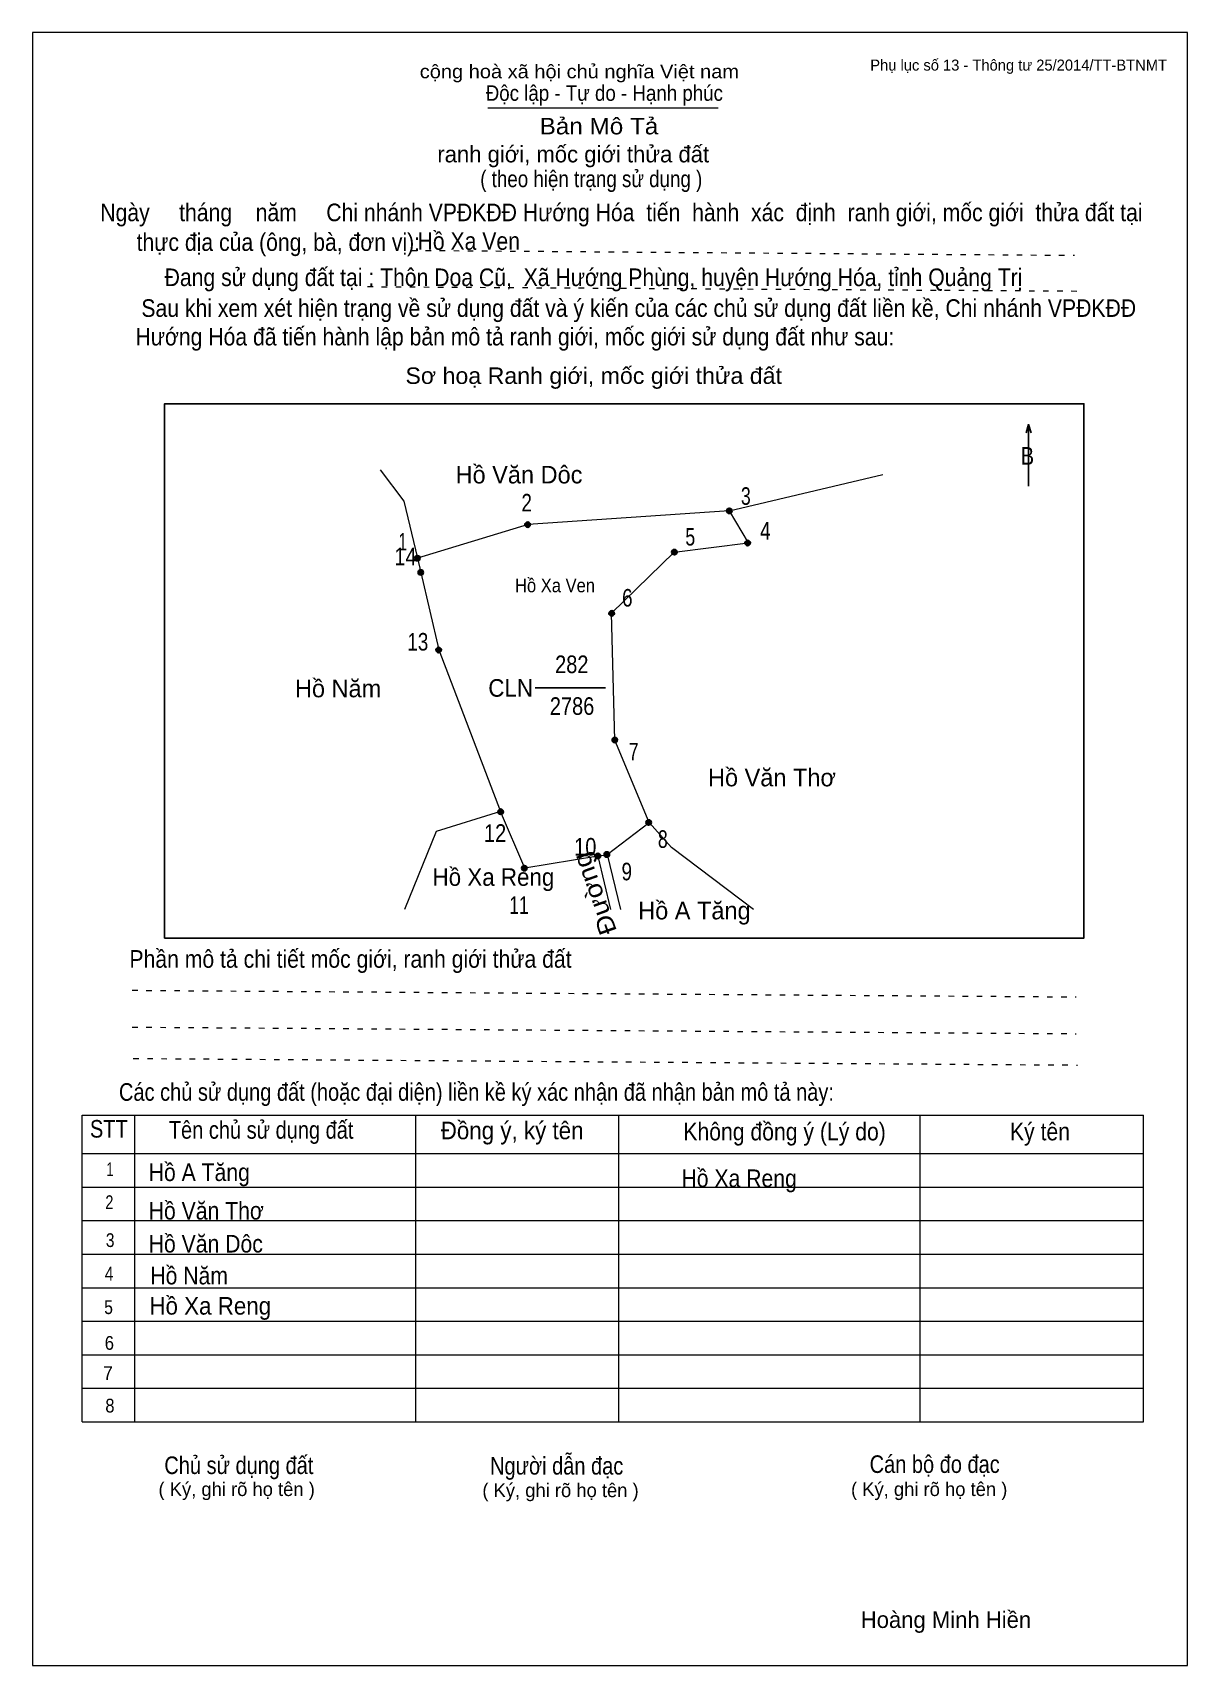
# Model space of a CAD drawing. Header units: centimetres. Extents: x 0 to 21, y 0 to 29.7.
import ezdxf
from ezdxf.enums import TextEntityAlignment as Align

# ---------------------------------------------------------------- set-up
doc = ezdxf.new("R2010")
doc.units = ezdxf.units.CM
doc.header["$LTSCALE"] = 0.13
doc.linetypes.add('DOTTED', pattern=[1.5, 0.3, -1.2])
for name, color, linetype, lineweight in [('1', 7, 'Continuous', 13), ('32', 7, 'Continuous', 25), ('33', 7, 'Continuous', 25), ('6', 7, 'Continuous', 13), ('62', 7, 'Continuous', 13)]:
    doc.layers.add(name, color=color, linetype=linetype, lineweight=lineweight)
for name, color, linetype in [('2', 7, 'Continuous'), ('34', 7, 'Continuous'), ('63', 7, 'Continuous')]:
    doc.layers.add(name, color=color, linetype=linetype)

msp = doc.modelspace()

# ---------------------------------------------------------------- hatches: boundary and pattern name
at = {"layer": '32'}
for points in [[(9.0532, 20.7504, 1), (8.9532, 20.7504, 1)], [(12.7203, 21.0004, 1), (12.6203, 21.0004, 1)], [(11.7202, 20.2503, 1), (11.6202, 20.2503, 1)], [(13.0537, 20.417, 1), (12.9537, 20.417, 1)], [(7.0471, 20.1395, 1), (6.9471, 20.1395, 1)], [(7.1088, 19.8811, 1), (7.0088, 19.8811, 1)], [(10.5809, 19.136, 1), (10.4809, 19.136, 1)], [(7.433, 18.4701, 1), (7.333, 18.4701, 1)], [(10.6367, 16.8332, 1), (10.5367, 16.8332, 1)], [(8.5606, 15.528, 1), (8.4606, 15.528, 1)], [(11.2527, 15.333, 1), (11.1527, 15.333, 1)], [(10.3284, 14.7229, 1), (10.2284, 14.7229, 1)], [(10.4926, 14.7504, 1), (10.3926, 14.7504, 1)], [(8.9924, 14.5004, 1), (8.8924, 14.5004, 1)]]:
    msp.add_hatch(color=256, dxfattribs=at).paths.add_polyline_path(points)

# ---------------------------------------------------------------- linework, layer by layer
at = {"layer": '1'}
msp.add_lwpolyline([(21, 0), (21, 29.7), (0, 29.7), (0, 0)], close=True, dxfattribs=at)
at = {"layer": '32'}
for centre in [(9.0032, 20.7504), (12.6703, 21.0004), (11.6702, 20.2503), (13.0037, 20.417), (6.9971, 20.1395), (7.0588, 19.8811), (10.5309, 19.136), (7.383, 18.4701), (10.5867, 16.8332), (8.5106, 15.528), (11.2027, 15.333), (10.2784, 14.7229), (10.4426, 14.7504), (8.9424, 14.5004)]:
    msp.add_circle(centre, 0.05, dxfattribs=at)
at = {"layer": '33'}
msp.add_line((9.14, 17.78), (10.42, 17.78), dxfattribs=at)
at = {"layer": '6'}
for p, q in [((12.67, 21), (15.46, 21.66)), ((12.67, 21), (13.01, 20.42)), ((10.28, 14.72), (10.51, 13.75)), ((10.45, 14.75), (10.69, 13.75))]:
    msp.add_line(p, q, dxfattribs=at)
for points in [[(6.32, 21.75), (6.75, 21.18), (7, 20.14)], [(12.67, 21), (9.01, 20.75), (7, 20.14)], [(11.21, 15.33), (10.59, 16.83), (10.53, 19.14), (11.67, 20.25), (13.01, 20.42)], [(7, 20.14), (7.06, 19.88), (7.39, 18.47), (8.51, 15.53)], [(8.51, 15.53), (7.34, 15.17), (6.76, 13.75)], [(10.28, 14.72), (8.95, 14.5), (8.51, 15.53)], [(10.28, 14.72), (10.45, 14.75), (11.21, 15.33)], [(13.11, 13.75), (11.62, 14.88), (11.21, 15.33)]]:
    msp.add_lwpolyline(points, dxfattribs=at)
at = {"layer": '62'}
for p, q in [((8.28, 28.33), (12.47, 28.33)), ((0.9, 10.01), (20.2, 10.01)), ((0.9, 4.43), (0.9, 10.01)), ((1.86, 4.43), (1.86, 10.01)), ((6.97, 4.43), (6.97, 9.99)), ((10.66, 4.43), (10.66, 9.99)), ((16.14, 4.43), (16.14, 10.01)), ((20.2, 4.43), (20.2, 10.01)), ((0.9, 9.31), (20.2, 9.31)), ((0.9, 8.7), (20.2, 8.7)), ((0.9, 8.09), (20.2, 8.09)), ((0.9, 7.48), (20.2, 7.48)), ((0.9, 6.87), (20.2, 6.87)), ((0.9, 6.26), (20.2, 6.26)), ((0.9, 5.65), (20.2, 5.65)), ((0.9, 5.04), (20.2, 5.04)), ((0.9, 4.43), (20.2, 4.43))]:
    msp.add_line(p, q, dxfattribs=at)
at = {"layer": '62', "linetype": 'DOTTED'}
for p, q in [((6.89, 25.74), (18.95, 25.65)), ((6.09, 25.08), (19.04, 25)), ((1.81, 12.28), (18.98, 12.16)), ((1.81, 11.61), (18.98, 11.49)), ((1.83, 11.04), (19, 10.92))]:
    msp.add_line(p, q, dxfattribs=at)
at = {"layer": '62', "lineweight": 25}
for p, q in [((18.11, 22.58), (18.11, 21.45)), ((18.11, 22.57), (18.07, 22.42)), ((18.11, 22.57), (18.16, 22.42))]:
    msp.add_line(p, q, dxfattribs=at)
msp.add_lwpolyline([(2.4, 13.23), (19.12, 13.23), (19.12, 22.95), (2.4, 22.95)], close=True, dxfattribs=at)

# ---------------------------------------------------------------- texts
at = {"layer": '2', "width": 0.9}
msp.add_text('Hồ Xa Ven', height=0.25, dxfattribs=at).set_placement((9.5, 19.52), align=Align.CENTER)
at = {"layer": '32'}
for s, width, p in [('3', 0.75, (12.97, 21.11)), ('2', 0.8, (8.985, 20.99)), ('4', 0.8, (13.325, 20.48)), ('1', 0.65, (6.73, 20.28)), ('5', 0.75, (11.96, 20.37)), ('14', 0.85, (6.78, 20.01)), ('6', 0.8, (10.815, 19.26)), ('13', 0.8, (7.005, 18.46)), ('7', 0.75, (10.93, 16.46)), ('12', 0.85, (8.41, 14.98)), ('8', 0.75, (11.46, 14.87)), ('10', 0.85, (10.05, 14.73)), ('9', 0.8, (10.805, 14.28)), ('11', 0.75, (8.845, 13.67))]:
    msp.add_text(s, height=0.32, dxfattribs=dict(at, width=width)).set_placement(p, align=Align.CENTER)
at = {"layer": '33'}
for s, p in [('Hồ Văn Dôc', (8.845, 21.5)), ('Hồ Năm', (5.555, 17.61)), ('Hồ Văn Thơ', (13.445, 15.99)), ('Hồ A Tăng', (12.035, 13.57))]:
    msp.add_text(s, height=0.32, dxfattribs=at).set_placement(p, align=Align.CENTER)
for s, width, p in [('282', 0.85, (9.805, 18.05)), ('2786', 0.85, (9.81, 17.29)), ('Hồ Xa Reng', 0.95, (8.38, 14.18)), ('Hồ Xa Reng', 0.95, (3.23, 6.38))]:
    msp.add_text(s, height=0.32, dxfattribs=dict(at, width=width)).set_placement(p, align=Align.CENTER)
at = {"layer": '33', "width": 0.95}
msp.add_text('CLN', height=0.32, dxfattribs=at).set_placement((9.1, 17.62), align=Align.RIGHT)
at = {"layer": '33', "width": 1.15}
msp.add_text('Đường', height=0.3199, rotation=109.654, dxfattribs=at).set_placement((10.3674, 14.0912), align=Align.CENTER)
at = {"layer": '34', "width": 0.9}
for s, p in [('Hồ Xa Ven', (7, 25.75)), ('Hồ A Tăng', (2.11, 8.81)), ('Hồ Xa Reng', (11.8, 8.7)), ('Hồ Văn Thơ', (2.11, 8.11)), ('Hồ Văn Dôc', (2.11, 7.51)), ('Hồ Năm', (2.14, 6.93))]:
    msp.add_text(s, height=0.32, dxfattribs=at).set_placement(p)
at = {"layer": '62'}
for s, height, width, p in [('cộng hoà xã hội chủ nghĩa Việt nam', 0.2474, 1.1, (7.04, 28.87)), ('Độc lập - Tự do - Hạnh phúc', 0.2828, 0.9, (8.24, 28.46)), ('Bản Mô Tả', 0.3, 1.1, (9.22, 27.85)), ('( theo hiện trạng sử dụng )', 0.3, 0.85, (8.14, 26.89)), ('Ngày     tháng    năm     Chi nhánh VPĐKĐĐ Hướng Hóa  tiến  hành  xác  định  ranh giới, mốc giới  thửa đất tại ', 0.32, 0.9, (1.23, 26.27)), ('thực địa của (ông, bà, đơn vị): ', 0.32, 0.9, (1.89, 25.73)), ('Đang sử dụng đất tại : Thôn Doa Cũ,  Xã Hướng Phùng, huyện Hướng Hóa, tỉnh Quảng Trị', 0.32, 0.9, (2.4, 25.09)), (' Sau khi xem xét hiện trạng về sử dụng đất và ý kiến của các chủ sử dụng đất liền kề, Chi nhánh VPĐKĐĐ ', 0.32, 0.9, (1.87, 24.53)), ('Hướng Hóa đã tiến hành lập bản mô tả ranh giới, mốc giới sử dụng đất như sau:', 0.32, 0.9, (1.87, 24.01)), ('Sơ hoạ Ranh giới, mốc giới thửa đất', 0.3, 1.05, (6.78, 23.31)), ('B', 0.32, 0.85, (17.97, 21.84)), ('Phần mô tả chi tiết mốc giới, ranh giới thửa đất ', 0.32, 0.9, (1.76, 12.69)), ('Các chủ sử dụng đất (hoặc đại diện) liền kề ký xác nhận đã nhận bản mô tả này:', 0.32, 0.85, (1.57, 10.27))]:
    msp.add_text(s, height=height, dxfattribs=dict(at, width=width)).set_placement(p)
msp.add_text('ranh giới, mốc giới thửa đất', height=0.3, dxfattribs=at).set_placement((7.36, 27.34))
for s, height, width, p in [('STT', 0.32, 0.85, (1.385, 9.6)), ('Tên chủ sử dụng đất', 0.32, 0.85, (4.155, 9.58)), ('Đồng ý, ký tên', 0.32, 0.95, (8.72, 9.57)), ('Không đồng ý (Lý do)', 0.32, 0.9, (13.675, 9.55)), ('Ký tên', 0.32, 0.9, (18.32, 9.55)), ('1', 0.25, 0.7, (1.405, 8.9)), ('2', 0.25, 0.8, (1.395, 8.3)), ('3', 0.25, 0.85, (1.41, 7.61)), ('4', 0.25, 0.85, (1.39, 7)), ('5', 0.25, 0.85, (1.38, 6.39)), ('6', 0.25, 0.9, (1.395, 5.74)), ('7', 0.25, 0.95, (1.37, 5.19)), ('8', 0.25, 0.9, (1.405, 4.6)), ('Người dẫn đạc', 0.32, 0.85, (9.53, 3.47)), ('Chủ sử dụng đất', 0.32, 0.85, (3.75, 3.48)), ('Cán bộ đo đạc', 0.32, 0.85, (16.405, 3.5))]:
    msp.add_text(s, height=height, dxfattribs=dict(at, width=width)).set_placement(p, align=Align.CENTER)
for p in [(3.71, 3.08), (9.6, 3.06), (16.305, 3.08)]:
    msp.add_text('( Ký, ghi rõ họ tên )', height=0.25, dxfattribs=at).set_placement(p, align=Align.CENTER)
at = {"layer": '63'}
msp.add_text('Phụ lục số 13 - Thông tư 25/2014/TT-BTNMT', height=0.2, dxfattribs=at).set_placement((20.63, 29.01), align=Align.RIGHT)
for s, height, p in [('D', 0.00078, (7.0004, 20.14)), ('D', 0.00078, (7.0004, 20.14)), ('D', 0.00078, (7.0004, 20.14)), ('D', 0.00078, (7.0004, 20.14)), ('Hoàng Minh Hiền', 0.3, (16.61, 0.68))]:
    msp.add_text(s, height=height, dxfattribs=at).set_placement(p, align=Align.CENTER)

doc.saveas('drawing.dxf')
